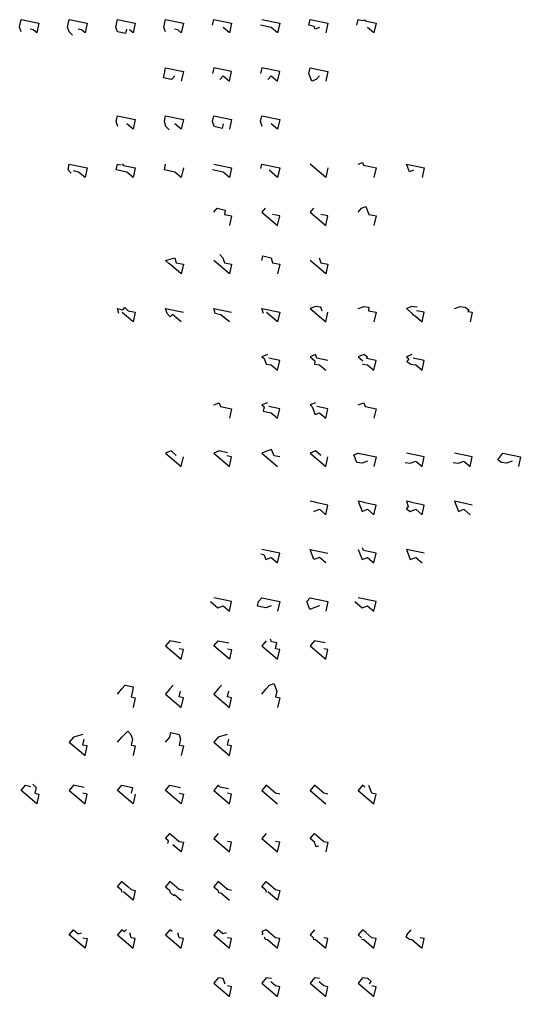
# Model space of a CAD drawing. Header units: inches. Extents: x -12292079.407 to -12292079.373, y 116895049.277 to 116895049.734.
# Drawn here: x -12292079.38922 to -12292079.38195, y 116895049.43532 to 116895049.4495 of the extents above; entities that cross this region are included whole.
import ezdxf

# ---------------------------------------------------------------- set-up
doc = ezdxf.new("R2010")
doc.units = ezdxf.units.IN
doc.header["$MEASUREMENT"] = 0

msp = doc.modelspace()

# ---------------------------------------------------------------- linework, layer by layer
at = {"color": 101}
for points in [[(-12292079.389201, 116895049.449316), (-12292079.389223, 116895049.449387), (-12292079.3892, 116895049.449495), (-12292079.388942, 116895049.449441), (-12292079.388971, 116895049.449301), (-12292079.389023, 116895049.449346), (-12292079.389069, 116895049.449355)], [(-12292079.387104, 116895049.449316), (-12292079.387126, 116895049.449387), (-12292079.387103, 116895049.449495), (-12292079.386845, 116895049.449441), (-12292079.386875, 116895049.449301), (-12292079.386927, 116895049.449346), (-12292079.386972, 116895049.449355)]]:
    msp.add_lwpolyline(points, close=True, dxfattribs=at)
for points in [[(-12292079.388455, 116895049.449269), (-12292079.388502, 116895049.449316), (-12292079.388524, 116895049.449387), (-12292079.388501, 116895049.449495), (-12292079.388243, 116895049.449441), (-12292079.388272, 116895049.449301), (-12292079.388324, 116895049.449346), (-12292079.38837, 116895049.449355)], [(-12292079.387671, 116895049.449355), (-12292079.387684, 116895049.449291), (-12292079.387803, 116895049.449316), (-12292079.387825, 116895049.449387), (-12292079.387802, 116895049.449495), (-12292079.387544, 116895049.449441), (-12292079.387574, 116895049.449301), (-12292079.387625, 116895049.449346)], [(-12292079.38487, 116895049.44938), (-12292079.384931, 116895049.449356), (-12292079.384947, 116895049.449396), (-12292079.385024, 116895049.449412), (-12292079.385006, 116895049.449495), (-12292079.384748, 116895049.449441), (-12292079.384778, 116895049.449301)], [(-12292079.384325, 116895049.449412), (-12292079.384307, 116895049.449495), (-12292079.384243, 116895049.449482), (-12292079.384215, 116895049.449493), (-12292079.384208, 116895049.449475), (-12292079.384049, 116895049.449441), (-12292079.384079, 116895049.449301), (-12292079.384171, 116895049.44938)], [(-12292079.386967, 116895049.448681), (-12292079.387015, 116895049.448624), (-12292079.387134, 116895049.448649), (-12292079.387121, 116895049.448713), (-12292079.387103, 116895049.448797), (-12292079.386845, 116895049.448742), (-12292079.386875, 116895049.448602)], [(-12292079.38487, 116895049.448681), (-12292079.384918, 116895049.448624), (-12292079.38498, 116895049.4486), (-12292079.385024, 116895049.448713), (-12292079.385006, 116895049.448797), (-12292079.384748, 116895049.448742), (-12292079.384778, 116895049.448602)], [(-12292079.387052, 116895049.447896), (-12292079.387099, 116895049.447942), (-12292079.387121, 116895049.448014), (-12292079.387103, 116895049.448098), (-12292079.386845, 116895049.448043), (-12292079.386875, 116895049.447903), (-12292079.386967, 116895049.447982)], [(-12292079.386268, 116895049.447982), (-12292079.386281, 116895049.447917), (-12292079.3864, 116895049.447942), (-12292079.386422, 116895049.448014), (-12292079.386404, 116895049.448098), (-12292079.386146, 116895049.448043), (-12292079.386176, 116895049.447903)], [(-12292079.388472, 116895049.447269), (-12292079.388518, 116895049.447315), (-12292079.388501, 116895049.447399), (-12292079.388243, 116895049.447344), (-12292079.388272, 116895049.447205), (-12292079.388365, 116895049.447283), (-12292079.388441, 116895049.447299)], [(-12292079.387734, 116895049.447401), (-12292079.387712, 116895049.44738), (-12292079.387544, 116895049.447344), (-12292079.387574, 116895049.447205), (-12292079.387666, 116895049.447283), (-12292079.387819, 116895049.447315), (-12292079.387802, 116895049.447399), (-12292079.387748, 116895049.447387)], [(-12292079.385719, 116895049.447334), (-12292079.385705, 116895049.447399), (-12292079.385447, 116895049.447344), (-12292079.385477, 116895049.447205), (-12292079.3856, 116895049.447309)], [(-12292079.384307, 116895049.447399), (-12292079.384246, 116895049.447423), (-12292079.38423, 116895049.447382), (-12292079.384049, 116895049.447344), (-12292079.384079, 116895049.447205)], [(-12292079.383503, 116895049.447309), (-12292079.383564, 116895049.447285), (-12292079.383608, 116895049.447399), (-12292079.38335, 116895049.447344), (-12292079.38338, 116895049.447205)], [(-12292079.384307, 116895049.4467), (-12292079.384259, 116895049.446757), (-12292079.384197, 116895049.446781), (-12292079.384153, 116895049.446667), (-12292079.384049, 116895049.446646), (-12292079.384079, 116895049.446506)], [(-12292079.386404, 116895049.4467), (-12292079.386355, 116895049.446757), (-12292079.386237, 116895049.446732), (-12292079.38625, 116895049.446667), (-12292079.386146, 116895049.446646), (-12292079.386176, 116895049.446506)], [(-12292079.386318, 116895049.446087), (-12292079.386272, 116895049.44604), (-12292079.38625, 116895049.445968), (-12292079.386146, 116895049.445947), (-12292079.386176, 116895049.445807), (-12292079.386404, 116895049.446001)], [(-12292079.385705, 116895049.446001), (-12292079.385692, 116895049.446065), (-12292079.385573, 116895049.44604), (-12292079.385551, 116895049.445968), (-12292079.385447, 116895049.445947), (-12292079.385477, 116895049.445807)], [(-12292079.387056, 116895049.445954), (-12292079.387103, 116895049.446001), (-12292079.386971, 116895049.44604), (-12292079.386949, 116895049.445968), (-12292079.386845, 116895049.445947), (-12292079.386875, 116895049.445807), (-12292079.387053, 116895049.445958)], [(-12292079.38778, 116895049.44523), (-12292079.387802, 116895049.445302), (-12292079.387725, 116895049.445286), (-12292079.387695, 116895049.445316), (-12292079.387648, 116895049.445269), (-12292079.387544, 116895049.445248), (-12292079.387574, 116895049.445108), (-12292079.387734, 116895049.445244)], [(-12292079.386875, 116895049.445108), (-12292079.387002, 116895049.445216), (-12292079.387035, 116895049.445184), (-12292079.387082, 116895049.44523), (-12292079.387103, 116895049.445302), (-12292079.386845, 116895049.445248)], [(-12292079.386176, 116895049.445108), (-12292079.386299, 116895049.445212), (-12292079.386383, 116895049.44523), (-12292079.386404, 116895049.445302), (-12292079.386146, 116895049.445248)], [(-12292079.38483, 116895049.445265), (-12292079.384852, 116895049.445323), (-12292079.384927, 116895049.445333), (-12292079.385006, 116895049.445302), (-12292079.384778, 116895049.445108), (-12292079.384748, 116895049.445248)], [(-12292079.383454, 116895049.445323), (-12292079.383529, 116895049.445333), (-12292079.383608, 116895049.445302), (-12292079.383522, 116895049.445229), (-12292079.383525, 116895049.445225), (-12292079.383472, 116895049.445186), (-12292079.38338, 116895049.445108), (-12292079.38335, 116895049.445248), (-12292079.383461, 116895049.445271)], [(-12292079.382909, 116895049.445302), (-12292079.38283, 116895049.445333), (-12292079.382755, 116895049.445323), (-12292079.382702, 116895049.445285), (-12292079.382718, 116895049.445262), (-12292079.382652, 116895049.445248), (-12292079.382681, 116895049.445108)], [(-12292079.385626, 116895049.444634), (-12292079.385705, 116895049.444603), (-12292079.385674, 116895049.444577), (-12292079.385643, 116895049.444497), (-12292079.385569, 116895049.444487), (-12292079.385477, 116895049.444409), (-12292079.385447, 116895049.444549), (-12292079.385605, 116895049.444582)], [(-12292079.384245, 116895049.444497), (-12292079.384171, 116895049.444487), (-12292079.384079, 116895049.444409), (-12292079.384049, 116895049.444549), (-12292079.384187, 116895049.444578), (-12292079.384174, 116895049.444595), (-12292079.384228, 116895049.444634), (-12292079.384307, 116895049.444603), (-12292079.384239, 116895049.444545)], [(-12292079.383529, 116895049.444634), (-12292079.383608, 116895049.444603), (-12292079.383573, 116895049.444573), (-12292079.3836, 116895049.444535), (-12292079.383546, 116895049.444497), (-12292079.383472, 116895049.444487), (-12292079.38338, 116895049.444409), (-12292079.38335, 116895049.444549), (-12292079.383509, 116895049.444582)], [(-12292079.385626, 116895049.443935), (-12292079.385705, 116895049.443904), (-12292079.385674, 116895049.443878), (-12292079.385688, 116895049.443813), (-12292079.385569, 116895049.443788), (-12292079.385477, 116895049.44371), (-12292079.385447, 116895049.44385), (-12292079.385605, 116895049.443883)], [(-12292079.384927, 116895049.443935), (-12292079.385006, 116895049.443904), (-12292079.384975, 116895049.443878), (-12292079.384931, 116895049.443764), (-12292079.38487, 116895049.443788), (-12292079.384778, 116895049.44371), (-12292079.384748, 116895049.44385), (-12292079.384907, 116895049.443883)], [(-12292079.386206, 116895049.443211), (-12292079.386324, 116895049.443236), (-12292079.386404, 116895049.443205), (-12292079.386176, 116895049.443011), (-12292079.386146, 116895049.443151), (-12292079.386215, 116895049.443165)], [(-12292079.385447, 116895049.443151), (-12292079.385529, 116895049.443168), (-12292079.385564, 116895049.44326), (-12292079.385626, 116895049.443236), (-12292079.385705, 116895049.443205), (-12292079.385477, 116895049.443011)], [(-12292079.384171, 116895049.443089), (-12292079.38425, 116895049.443058), (-12292079.384325, 116895049.443068), (-12292079.384369, 116895049.443181), (-12292079.384307, 116895049.443205), (-12292079.384049, 116895049.443151), (-12292079.384079, 116895049.443011)], [(-12292079.382074, 116895049.443089), (-12292079.382154, 116895049.443058), (-12292079.382228, 116895049.443068), (-12292079.382281, 116895049.443107), (-12292079.38221, 116895049.443205), (-12292079.381953, 116895049.443151), (-12292079.381982, 116895049.443011)], [(-12292079.384949, 116895049.44236), (-12292079.38487, 116895049.44239), (-12292079.384778, 116895049.442312), (-12292079.384748, 116895049.442452), (-12292079.384929, 116895049.44249), (-12292079.384932, 116895049.442496), (-12292079.385006, 116895049.442506)], [(-12292079.383534, 116895049.442496), (-12292079.383608, 116895049.442506), (-12292079.38358, 116895049.442433), (-12292079.383605, 116895049.442398), (-12292079.383552, 116895049.44236), (-12292079.383472, 116895049.44239), (-12292079.38338, 116895049.442312), (-12292079.38335, 116895049.442452), (-12292079.383535, 116895049.442491)], [(-12292079.382652, 116895049.442452), (-12292079.382823, 116895049.442488), (-12292079.382835, 116895049.442496), (-12292079.382909, 116895049.442506), (-12292079.382853, 116895049.44236), (-12292079.382773, 116895049.44239), (-12292079.382681, 116895049.442312)], [(-12292079.385719, 116895049.441743), (-12292079.385677, 116895049.441734), (-12292079.385648, 116895049.441661), (-12292079.385569, 116895049.441691), (-12292079.385477, 116895049.441613), (-12292079.385447, 116895049.441753), (-12292079.385705, 116895049.441807)], [(-12292079.384307, 116895049.441807), (-12292079.38425, 116895049.441661), (-12292079.384171, 116895049.441691), (-12292079.384079, 116895049.441613), (-12292079.384049, 116895049.441753), (-12292079.38423, 116895049.441791), (-12292079.384246, 116895049.441831)], [(-12292079.385569, 116895049.440992), (-12292079.385648, 116895049.440962), (-12292079.385767, 116895049.440987), (-12292079.385754, 116895049.441051), (-12292079.385705, 116895049.441108), (-12292079.385447, 116895049.441054), (-12292079.385477, 116895049.440914)], [(-12292079.38487, 116895049.440992), (-12292079.384949, 116895049.440962), (-12292079.385011, 116895049.440938), (-12292079.385055, 116895049.441051), (-12292079.385006, 116895049.441108), (-12292079.384748, 116895049.441054), (-12292079.384778, 116895049.440914)], [(-12292079.385642, 116895049.440483), (-12292079.385705, 116895049.440409), (-12292079.385477, 116895049.440215), (-12292079.385447, 116895049.440355), (-12292079.385506, 116895049.440367), (-12292079.385488, 116895049.440451), (-12292079.385565, 116895049.440467), (-12292079.385581, 116895049.440507)], [(-12292079.387802, 116895049.43971), (-12292079.387739, 116895049.439784), (-12292079.38769, 116895049.439841), (-12292079.387572, 116895049.439817), (-12292079.387585, 116895049.439752), (-12292079.387603, 116895049.439669), (-12292079.387544, 116895049.439656), (-12292079.387574, 116895049.439516)], [(-12292079.385705, 116895049.43971), (-12292079.385642, 116895049.439784), (-12292079.385594, 116895049.439841), (-12292079.385532, 116895049.439865), (-12292079.385488, 116895049.439752), (-12292079.385506, 116895049.439669), (-12292079.385447, 116895049.439656), (-12292079.385477, 116895049.439516)], [(-12292079.387802, 116895049.439011), (-12292079.387739, 116895049.439085), (-12292079.387653, 116895049.439171), (-12292079.387607, 116895049.439125), (-12292079.387585, 116895049.439053), (-12292079.387603, 116895049.43897), (-12292079.387544, 116895049.438957), (-12292079.387574, 116895049.438817)], [(-12292079.387103, 116895049.439011), (-12292079.38704, 116895049.439085), (-12292079.387027, 116895049.43915), (-12292079.386908, 116895049.439125), (-12292079.386886, 116895049.439053), (-12292079.386904, 116895049.43897), (-12292079.386845, 116895049.438957), (-12292079.386875, 116895049.438817)], [(-12292079.38903, 116895049.438401), (-12292079.388983, 116895049.438354), (-12292079.389001, 116895049.438271), (-12292079.388942, 116895049.438258), (-12292079.388971, 116895049.438118), (-12292079.3892, 116895049.438313), (-12292079.389137, 116895049.438386), (-12292079.38906, 116895049.43837)], [(-12292079.386191, 116895049.438335), (-12292079.38631, 116895049.43836), (-12292079.386341, 116895049.438386), (-12292079.386404, 116895049.438313), (-12292079.386176, 116895049.438118), (-12292079.386146, 116895049.438258), (-12292079.386205, 116895049.438271)], [(-12292079.384213, 116895049.43836), (-12292079.384244, 116895049.438386), (-12292079.384307, 116895049.438313), (-12292079.384079, 116895049.438118), (-12292079.384049, 116895049.438258), (-12292079.384108, 116895049.438271), (-12292079.384152, 116895049.438384)], [(-12292079.387071, 116895049.43754), (-12292079.387063, 116895049.437579), (-12292079.387103, 116895049.437614), (-12292079.38704, 116895049.437688), (-12292079.386904, 116895049.437572), (-12292079.386845, 116895049.437559), (-12292079.386875, 116895049.437419), (-12292079.386998, 116895049.437524)], [(-12292079.384879, 116895049.437505), (-12292079.384917, 116895049.437491), (-12292079.384944, 116895049.437561), (-12292079.385006, 116895049.437614), (-12292079.384943, 116895049.437688), (-12292079.384807, 116895049.437572), (-12292079.384748, 116895049.437559), (-12292079.384778, 116895049.437419)], [(-12292079.387735, 116895049.436833), (-12292079.387745, 116895049.436866), (-12292079.387802, 116895049.436915), (-12292079.387739, 116895049.436989), (-12292079.387653, 116895049.436916), (-12292079.387649, 116895049.436919), (-12292079.387603, 116895049.436873), (-12292079.387544, 116895049.43686), (-12292079.387574, 116895049.436721), (-12292079.387714, 116895049.43684)], [(-12292079.386845, 116895049.43686), (-12292079.386904, 116895049.436873), (-12292079.38704, 116895049.436989), (-12292079.387103, 116895049.436915), (-12292079.387046, 116895049.436866), (-12292079.387036, 116895049.436833), (-12292079.38699, 116895049.436787), (-12292079.386973, 116895049.436804), (-12292079.386875, 116895049.436721)], [(-12292079.386146, 116895049.43686), (-12292079.386205, 116895049.436873), (-12292079.386341, 116895049.436989), (-12292079.386404, 116895049.436915), (-12292079.386347, 116895049.436866), (-12292079.386337, 116895049.436833), (-12292079.386299, 116895049.436825), (-12292079.386176, 116895049.436721)], [(-12292079.387671, 116895049.436292), (-12292079.387704, 116895049.436259), (-12292079.387739, 116895049.43629), (-12292079.387802, 116895049.436216), (-12292079.387574, 116895049.436022), (-12292079.387544, 116895049.436162), (-12292079.387603, 116895049.436174), (-12292079.387624, 116895049.436246)], [(-12292079.387009, 116895049.436263), (-12292079.38704, 116895049.43629), (-12292079.387103, 116895049.436216), (-12292079.386875, 116895049.436022), (-12292079.386845, 116895049.436162), (-12292079.386904, 116895049.436174), (-12292079.386925, 116895049.436246)], [(-12292079.385674, 116895049.436189), (-12292079.38566, 116895049.436153), (-12292079.385626, 116895049.436148), (-12292079.385477, 116895049.436022), (-12292079.385447, 116895049.436162), (-12292079.385506, 116895049.436174), (-12292079.385642, 116895049.43629), (-12292079.385704, 116895049.436266), (-12292079.385691, 116895049.436233), (-12292079.385705, 116895049.436216)], [(-12292079.384262, 116895049.436153), (-12292079.384228, 116895049.436148), (-12292079.384079, 116895049.436022), (-12292079.384049, 116895049.436162), (-12292079.384108, 116895049.436174), (-12292079.384194, 116895049.436247), (-12292079.384191, 116895049.436251), (-12292079.384244, 116895049.43629), (-12292079.384307, 116895049.436216), (-12292079.384259, 116895049.436175)], [(-12292079.383545, 116895049.43629), (-12292079.383608, 116895049.436216), (-12292079.383602, 116895049.436211), (-12292079.383616, 116895049.436191), (-12292079.383563, 116895049.436153), (-12292079.383529, 116895049.436148), (-12292079.38338, 116895049.436022), (-12292079.38335, 116895049.436162), (-12292079.383409, 116895049.436174)], [(-12292079.386236, 116895049.435501), (-12292079.386267, 116895049.435581), (-12292079.386341, 116895049.435591), (-12292079.386404, 116895049.435517), (-12292079.386176, 116895049.435323), (-12292079.386146, 116895049.435463), (-12292079.386205, 116895049.435475)], [(-12292079.384144, 116895049.435505), (-12292079.384117, 116895049.435542), (-12292079.38417, 116895049.435581), (-12292079.384244, 116895049.435591), (-12292079.384307, 116895049.435517), (-12292079.384079, 116895049.435323), (-12292079.384049, 116895049.435463), (-12292079.384108, 116895049.435475)]]:
    msp.add_lwpolyline(points, close=True)
at = {"color": 63}
for points in [[(-12292079.386422, 116895049.449412), (-12292079.386404, 116895049.449495), (-12292079.386146, 116895049.449441), (-12292079.386176, 116895049.449301), (-12292079.386268, 116895049.44938)], [(-12292079.385705, 116895049.449495), (-12292079.385447, 116895049.449441), (-12292079.385477, 116895049.449301), (-12292079.385569, 116895049.44938), (-12292079.385723, 116895049.449412)], [(-12292079.386845, 116895049.447344), (-12292079.386875, 116895049.447205), (-12292079.386967, 116895049.447283), (-12292079.387121, 116895049.447315), (-12292079.387103, 116895049.447399)], [(-12292079.386404, 116895049.447399), (-12292079.386146, 116895049.447344), (-12292079.386176, 116895049.447205), (-12292079.386268, 116895049.447283), (-12292079.386422, 116895049.447315)]]:
    msp.add_lwpolyline(points, close=True, dxfattribs=at)
at = {"color": 100}
for points in [[(-12292079.386316, 116895049.448624), (-12292079.386268, 116895049.448681), (-12292079.386176, 116895049.448602), (-12292079.386146, 116895049.448742), (-12292079.386404, 116895049.448797), (-12292079.386422, 116895049.448713)], [(-12292079.385617, 116895049.448624), (-12292079.385569, 116895049.448681), (-12292079.385477, 116895049.448602), (-12292079.385447, 116895049.448742), (-12292079.385705, 116895049.448797), (-12292079.385723, 116895049.448713)]]:
    msp.add_lwpolyline(points, close=True, dxfattribs=at)
at = {"color": 99}
for points in [[(-12292079.387798, 116895049.447942), (-12292079.387819, 116895049.448014), (-12292079.387802, 116895049.448098), (-12292079.387544, 116895049.448043), (-12292079.387574, 116895049.447903), (-12292079.387666, 116895049.447982)], [(-12292079.385701, 116895049.447942), (-12292079.385723, 116895049.448014), (-12292079.385705, 116895049.448098), (-12292079.385447, 116895049.448043), (-12292079.385477, 116895049.447903), (-12292079.385569, 116895049.447982)]]:
    msp.add_lwpolyline(points, close=True, dxfattribs=at)
at = {"color": 2}
msp.add_lwpolyline([(-12292079.384748, 116895049.447344), (-12292079.384778, 116895049.447205), (-12292079.385006, 116895049.447399)], close=True, dxfattribs=at)
at = {"color": 98}
for points in [[(-12292079.385657, 116895049.446757), (-12292079.385705, 116895049.4467), (-12292079.385477, 116895049.446506), (-12292079.385447, 116895049.446646), (-12292079.385551, 116895049.446667)], [(-12292079.384958, 116895049.446757), (-12292079.385006, 116895049.4467), (-12292079.384778, 116895049.446506), (-12292079.384748, 116895049.446646), (-12292079.384852, 116895049.446667)]]:
    msp.add_lwpolyline(points, close=True, dxfattribs=at)
at = {"color": 97}
msp.add_lwpolyline([(-12292079.384874, 116895049.44604), (-12292079.384852, 116895049.445968), (-12292079.384748, 116895049.445947), (-12292079.384778, 116895049.445807), (-12292079.385006, 116895049.446001)], close=True, dxfattribs=at)
at = {"color": 96}
msp.add_lwpolyline([(-12292079.385684, 116895049.44523), (-12292079.385705, 116895049.445302), (-12292079.385447, 116895049.445248), (-12292079.385477, 116895049.445108), (-12292079.385637, 116895049.445244)], close=True, dxfattribs=at)
at = {"color": 95}
msp.add_lwpolyline([(-12292079.384307, 116895049.445302), (-12292079.384228, 116895049.445333), (-12292079.384153, 116895049.445323), (-12292079.38416, 116895049.445271), (-12292079.384049, 116895049.445248), (-12292079.384079, 116895049.445108)], close=True, dxfattribs=at)
at = {"color": 94}
msp.add_lwpolyline([(-12292079.384748, 116895049.444549), (-12292079.384907, 116895049.444582), (-12292079.384927, 116895049.444634), (-12292079.385006, 116895049.444603), (-12292079.384938, 116895049.444545), (-12292079.384944, 116895049.444497), (-12292079.38487, 116895049.444487), (-12292079.384778, 116895049.444409)], close=True, dxfattribs=at)
at = {"color": 64}
for points in [[(-12292079.386404, 116895049.443904), (-12292079.386324, 116895049.443935), (-12292079.386304, 116895049.443883), (-12292079.386146, 116895049.44385), (-12292079.386176, 116895049.44371)], [(-12292079.384307, 116895049.443904), (-12292079.384228, 116895049.443935), (-12292079.384208, 116895049.443883), (-12292079.384049, 116895049.44385), (-12292079.384079, 116895049.44371)]]:
    msp.add_lwpolyline(points, close=True, dxfattribs=at)
at = {"color": 93}
for points in [[(-12292079.386949, 116895049.443173), (-12292079.387023, 116895049.443236), (-12292079.387103, 116895049.443205), (-12292079.386875, 116895049.443011), (-12292079.386845, 116895049.443151)], [(-12292079.384852, 116895049.443173), (-12292079.384927, 116895049.443236), (-12292079.385006, 116895049.443205), (-12292079.384778, 116895049.443011), (-12292079.384748, 116895049.443151)]]:
    msp.add_lwpolyline(points, close=True, dxfattribs=at)
at = {"color": 92}
for points in [[(-12292079.383626, 116895049.443068), (-12292079.383552, 116895049.443058), (-12292079.383472, 116895049.443089), (-12292079.38338, 116895049.443011), (-12292079.38335, 116895049.443151), (-12292079.383608, 116895049.443205)], [(-12292079.382927, 116895049.443068), (-12292079.382853, 116895049.443058), (-12292079.382773, 116895049.443089), (-12292079.382681, 116895049.443011), (-12292079.382652, 116895049.443151), (-12292079.382909, 116895049.443205)]]:
    msp.add_lwpolyline(points, close=True, dxfattribs=at)
at = {"color": 91}
msp.add_lwpolyline([(-12292079.384233, 116895049.442496), (-12292079.384307, 116895049.442506), (-12292079.38425, 116895049.44236), (-12292079.384171, 116895049.44239), (-12292079.384079, 116895049.442312), (-12292079.384049, 116895049.442452), (-12292079.384234, 116895049.442491)], close=True, dxfattribs=at)
at = {"color": 65}
for points in [[(-12292079.384778, 116895049.441613), (-12292079.38487, 116895049.441691), (-12292079.384949, 116895049.441661), (-12292079.385006, 116895049.441807), (-12292079.384748, 116895049.441753)], [(-12292079.38335, 116895049.441753), (-12292079.383608, 116895049.441807), (-12292079.383552, 116895049.441661), (-12292079.383472, 116895049.441691), (-12292079.38338, 116895049.441613)]]:
    msp.add_lwpolyline(points, close=True, dxfattribs=at)
at = {"color": 90}
for points in [[(-12292079.386453, 116895049.441051), (-12292079.386347, 116895049.440962), (-12292079.386268, 116895049.440992), (-12292079.386176, 116895049.440914), (-12292079.386146, 116895049.441054), (-12292079.386404, 116895049.441108)], [(-12292079.384356, 116895049.441051), (-12292079.38425, 116895049.440962), (-12292079.384171, 116895049.440992), (-12292079.384079, 116895049.440914), (-12292079.384049, 116895049.441054), (-12292079.384307, 116895049.441108)]]:
    msp.add_lwpolyline(points, close=True, dxfattribs=at)
at = {"color": 66}
for points in [[(-12292079.386886, 116895049.440451), (-12292079.38704, 116895049.440483), (-12292079.387103, 116895049.440409), (-12292079.386875, 116895049.440215), (-12292079.386845, 116895049.440355), (-12292079.386904, 116895049.440367)], [(-12292079.386205, 116895049.440367), (-12292079.386146, 116895049.440355), (-12292079.386176, 116895049.440215), (-12292079.386404, 116895049.440409), (-12292079.386341, 116895049.440483), (-12292079.386187, 116895049.440451)], [(-12292079.384789, 116895049.440451), (-12292079.384943, 116895049.440483), (-12292079.385006, 116895049.440409), (-12292079.384778, 116895049.440215), (-12292079.384748, 116895049.440355), (-12292079.384807, 116895049.440367)], [(-12292079.388284, 116895049.438354), (-12292079.388438, 116895049.438386), (-12292079.388501, 116895049.438313), (-12292079.388272, 116895049.438118), (-12292079.388243, 116895049.438258), (-12292079.388302, 116895049.438271)], [(-12292079.387544, 116895049.438258), (-12292079.387574, 116895049.438118), (-12292079.387802, 116895049.438313), (-12292079.387739, 116895049.438386), (-12292079.387585, 116895049.438354), (-12292079.387603, 116895049.438271)], [(-12292079.386904, 116895049.438271), (-12292079.386845, 116895049.438258), (-12292079.386875, 116895049.438118), (-12292079.387103, 116895049.438313), (-12292079.38704, 116895049.438386), (-12292079.386886, 116895049.438354)]]:
    msp.add_lwpolyline(points, close=True, dxfattribs=at)
at = {"color": 89}
for points in [[(-12292079.386992, 116895049.439841), (-12292079.38704, 116895049.439784), (-12292079.387103, 116895049.43971), (-12292079.386875, 116895049.439516), (-12292079.386845, 116895049.439656), (-12292079.386904, 116895049.439669), (-12292079.386886, 116895049.439752)], [(-12292079.386293, 116895049.439841), (-12292079.386341, 116895049.439784), (-12292079.386404, 116895049.43971), (-12292079.386176, 116895049.439516), (-12292079.386146, 116895049.439656), (-12292079.386205, 116895049.439669), (-12292079.386187, 116895049.439752)]]:
    msp.add_lwpolyline(points, close=True, dxfattribs=at)
at = {"color": 88}
for points in [[(-12292079.388306, 116895049.439125), (-12292079.388438, 116895049.439085), (-12292079.388501, 116895049.439011), (-12292079.388272, 116895049.438817), (-12292079.388243, 116895049.438957), (-12292079.388302, 116895049.43897), (-12292079.388284, 116895049.439053)], [(-12292079.386209, 116895049.439125), (-12292079.386341, 116895049.439085), (-12292079.386404, 116895049.439011), (-12292079.386176, 116895049.438817), (-12292079.386146, 116895049.438957), (-12292079.386205, 116895049.43897), (-12292079.386187, 116895049.439053)]]:
    msp.add_lwpolyline(points, close=True, dxfattribs=at)
at = {"color": 52}
for points in [[(-12292079.385447, 116895049.438258), (-12292079.385506, 116895049.438271), (-12292079.385642, 116895049.438386), (-12292079.385705, 116895049.438313), (-12292079.385477, 116895049.438118)], [(-12292079.384748, 116895049.438258), (-12292079.384807, 116895049.438271), (-12292079.384943, 116895049.438386), (-12292079.385006, 116895049.438313), (-12292079.384778, 116895049.438118)], [(-12292079.386341, 116895049.437688), (-12292079.386404, 116895049.437614), (-12292079.386176, 116895049.437419), (-12292079.386146, 116895049.437559), (-12292079.386205, 116895049.437572)], [(-12292079.385642, 116895049.437688), (-12292079.385705, 116895049.437614), (-12292079.385477, 116895049.437419), (-12292079.385447, 116895049.437559), (-12292079.385506, 116895049.437572)]]:
    msp.add_lwpolyline(points, close=True, dxfattribs=at)
at = {"color": 87}
msp.add_lwpolyline([(-12292079.385638, 116895049.436833), (-12292079.385648, 116895049.436866), (-12292079.385705, 116895049.436915), (-12292079.385642, 116895049.436989), (-12292079.385506, 116895049.436873), (-12292079.385447, 116895049.43686), (-12292079.385477, 116895049.436721), (-12292079.385617, 116895049.43684)], close=True, dxfattribs=at)
at = {"color": 86}
for points in [[(-12292079.388302, 116895049.436174), (-12292079.388243, 116895049.436162), (-12292079.388272, 116895049.436022), (-12292079.388501, 116895049.436216), (-12292079.388438, 116895049.43629), (-12292079.38837, 116895049.436232), (-12292079.388323, 116895049.436246)], [(-12292079.386226, 116895049.436246), (-12292079.386273, 116895049.436232), (-12292079.386341, 116895049.43629), (-12292079.386404, 116895049.436216), (-12292079.386176, 116895049.436022), (-12292079.386146, 116895049.436162), (-12292079.386205, 116895049.436174)]]:
    msp.add_lwpolyline(points, close=True, dxfattribs=at)
at = {"color": 85}
msp.add_lwpolyline([(-12292079.384943, 116895049.43629), (-12292079.385006, 116895049.436216), (-12292079.384958, 116895049.436175), (-12292079.384961, 116895049.436153), (-12292079.384927, 116895049.436148), (-12292079.384778, 116895049.436022), (-12292079.384748, 116895049.436162), (-12292079.384807, 116895049.436174)], close=True, dxfattribs=at)
at = {"color": 84}
for points in [[(-12292079.385568, 116895049.435581), (-12292079.385642, 116895049.435591), (-12292079.385705, 116895049.435517), (-12292079.385477, 116895049.435323), (-12292079.385447, 116895049.435463), (-12292079.385506, 116895049.435475), (-12292079.385574, 116895049.435533)], [(-12292079.384869, 116895049.435581), (-12292079.384943, 116895049.435591), (-12292079.385006, 116895049.435517), (-12292079.384778, 116895049.435323), (-12292079.384748, 116895049.435463), (-12292079.384807, 116895049.435475), (-12292079.384875, 116895049.435533)]]:
    msp.add_lwpolyline(points, close=True, dxfattribs=at)

doc.saveas('drawing.dxf')
